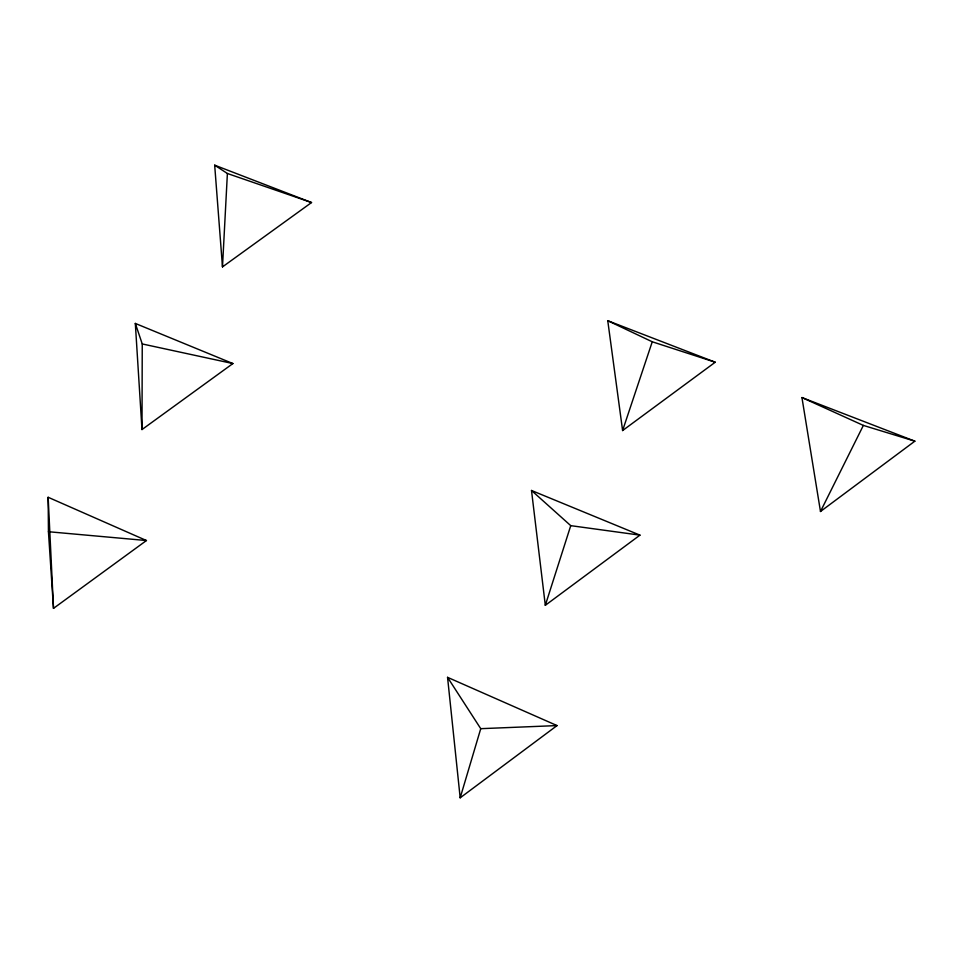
<?xml version="1.0" encoding="UTF-8"?>
<svg xmlns="http://www.w3.org/2000/svg" width="963" height="963" viewBox="0 0 963 963"><rect width="100%" height="100%" fill="white"/><g stroke="black" fill="none" stroke-linecap="round" stroke-linejoin="round"><path stroke-width="1.44" d="M141.994 429.558L142.247 343.947L135.326 323.436L232.902 363.557L141.994 429.558L135.326 323.436M222.489 266.895L227.388 173.496L214.677 165.179L222.489 266.895L311.543 202.543L214.677 165.179M460.182 797.821L480.742 728.678L447.554 677.338L557.047 725.584L460.182 797.821L447.554 677.338M545.311 605.318L570.746 525.654L531.504 490.48L545.311 605.318L639.962 535.139L531.504 490.48M622.604 430.557L652.252 341.781L607.761 320.715L622.604 430.557L715.232 362.22L607.761 320.715M820.488 511.497L863.366 425.417L914.85 441.174L820.488 511.497L801.938 397.55L914.85 441.174M53.507 608.363L146.448 540.532L48.15 497.281L48.439 531.72L53.507 608.363L48.15 497.281M480.742 728.678L557.047 725.584M48.439 531.72L146.448 540.532M570.746 525.654L639.962 535.139M142.247 343.947L232.902 363.557M652.252 341.781L715.232 362.22M227.388 173.496L311.543 202.543M801.938 397.55L863.366 425.417"/></g></svg>
